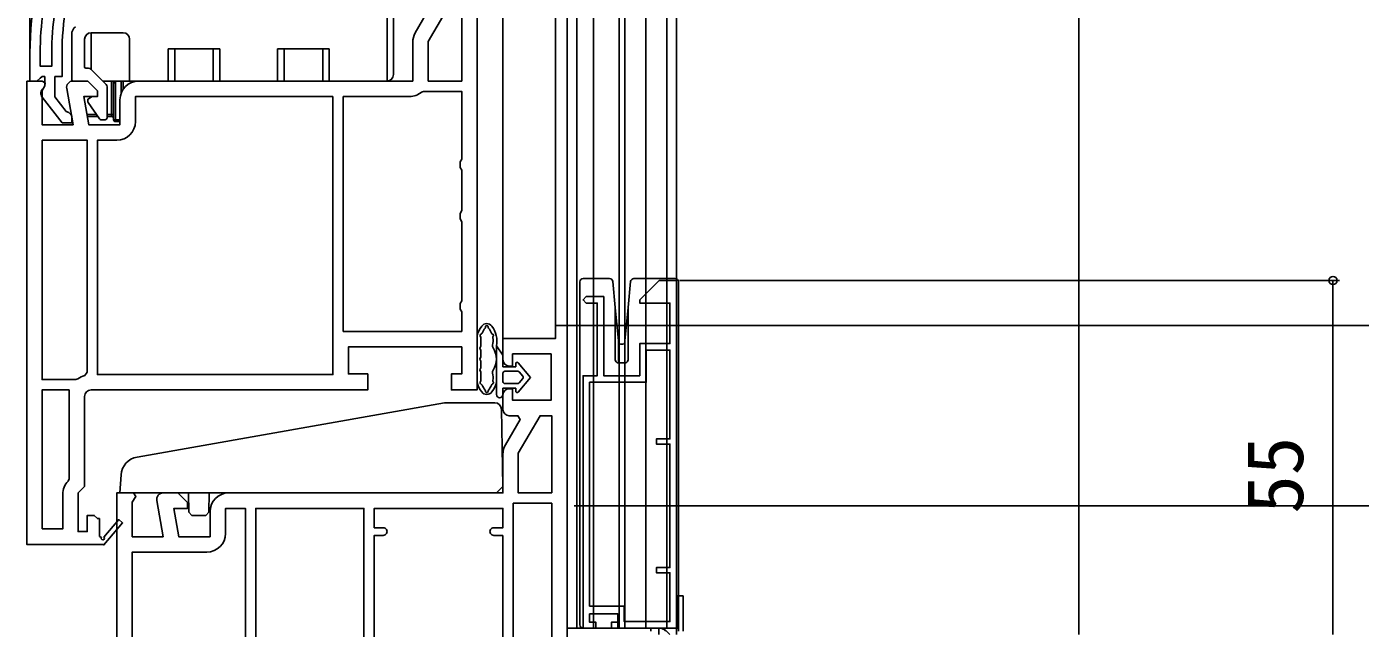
# Model space of a CAD drawing. Units: millimetres, scale not verified. Extents: x -525 to 525, y -783 to 779.
# Drawn here: x -324 to -116.7, y 42.3 to 135.8 of the extents above; entities that cross this region are included whole.
import ezdxf
from ezdxf.enums import TextEntityAlignment as Align

# ---------------------------------------------------------------- set-up
doc = ezdxf.new("R2010")
doc.units = ezdxf.units.MM
doc.header["$LTSCALE"] = 4
for name, color, linetype in [('0-2_YKK_11', 7, 'Continuous'), ('0-3_YKK_11E', 7, 'Continuous'), ('0-4_YKK_12', 2, 'Continuous'), ('0-5_YKK_13', 4, 'Continuous'), ('0-7_YKK_D', 6, 'Continuous'), ('0-9_YSS_K', 3, 'Continuous')]:
    doc.layers.add(name, color=color, linetype=linetype)
doc.styles.add('ＭＳ ゴシック', font='')
doc.styles.get('ＭＳ ゴシック').set_extended_font_data('MS Gothic')

msp = doc.modelspace()

# ---------------------------------------------------------------- linework, layer by layer
at = {"layer": '0-2_YKK_11'}
for p, q in [((-264.5, 124.9), (-274.8, 124.9)), ((-250, 78.5), (-250, 76.3)), ((-251.4, 56.7), (-250, 56.7))]:
    msp.add_line(p, q, dxfattribs=at)
for points in [[(-255, 151.3), (-264.71, 151.3), (-268.905, 154.252), (-269.423, 153.661), (-264.5, 148.3), (-264.5, 142.835), (-268.412, 145.456), (-268.916, 144.851), (-263.513, 139.3), (-261.655, 139.3), (-261.327, 138.733), (-263.611, 134.777)], [(-314, 79.301), (-271, 79.3), (-271, 81.8), (-274, 81.8), (-274, 86), (-256.4, 86), (-256.4, 81.8), (-258, 81.8), (-258, 79.3), (-254, 79.3), (-254, 150.3)], [(-256.4, 127.3), (-256.4, 148.9), (-261.6, 148.9), (-261.6, 142.113), (-261.213, 141.626)], [(-259.355, 137.35), (-261.6, 133.461), (-261.6, 127.3), (-256.4, 127.3)], [(-264, 133.327), (-264, 127.3), (-306.6, 127.3)], [(-323.5, 131.667), (-323.5, 127.3), (-322.4, 127.3), (-321.904, 127.737), (-321.606, 128), (-321.2, 128), (-321.2, 126.6), (-321.4, 126.2)], [(-320.1, 131.667), (-320.1, 129.6), (-321.9, 129.6), (-321.9, 131.667)], [(-321.587, 124.783), (-318.475, 120.8), (-317, 120.8), (-317, 121.901), (-317.475, 122.4), (-317.845, 122.592), (-319.6, 124.838), (-319.6, 128), (-318.5, 128), (-318.5, 131.667)], [(-324, 127.3), (-324, 55.3), (-312.134, 55.3), (-312, 55.223), (-309.095, 58.641), (-309.705, 59.159), (-312.016, 56.44)], [(-317.785, 126.127), (-316.793, 120.5), (-321.6, 120.5), (-321.6, 125.857), (-321.176, 126.535), (-321.142, 127), (-321.6, 127.3), (-322.5, 127.3), (-324, 127.3)], [(-309.5, 124.4), (-309.5, 120.5), (-314.356, 120.5), (-315.132, 124.9), (-313, 124.9), (-313, 125.8), (-314.5, 127.3), (-316.8, 127.3)], [(-276.4, 124.9), (-276.4, 81.7), (-313, 81.7), (-313, 118.1), (-310, 118.1)], [(-307.1, 121), (-307.1, 124.9), (-276.4, 124.9)], [(-274.8, 124.9), (-274.8, 88.4), (-256.4, 88.4), (-256.4, 91.434), (-256.65, 91.867), (-256.65, 92.733), (-256.4, 93.166), (-256.4, 105.434), (-256.65, 105.867), (-256.65, 106.733), (-256.4, 107.166), (-256.4, 113.434), (-256.65, 113.867), (-256.65, 114.733), (-256.4, 115.166), (-256.4, 125.7), (-262.309, 125.7), (-262.631, 125.583)], [(-321.6, 118.1), (-321.6, 80.9), (-316.367, 80.9), (-316.064, 81.003)], [(-314.959, 81.563), (-314.6, 82.042), (-314.6, 118.1), (-321.6, 118.1)], [(-240, 25.3), (-240, 89.3), (-241.8, 89.3), (-241.8, 87.3), (-250, 87.3), (-250, 84)], [(-249, 83), (-248.5, 83), (-248.5, 84.9), (-242.5, 84.9), (-242.5, 77.7), (-248.5, 77.7), (-248.5, 79.5), (-249, 79.5)], [(-321.6, 57.7), (-321.6, 79.3), (-317.4, 79.301), (-317.4, 65.501), (-317.547, 65.147)], [(-312.394, 56.374), (-312.7, 56.551), (-312.7, 59.3), (-313, 59.3), (-313.5, 59.8), (-314.6, 59.8), (-314.6, 57.3), (-316, 57.3), (-316, 63.3), (-315, 64.3), (-315, 78.301)], [(-249, 75.3), (-247.655, 75.3), (-247.327, 74.733), (-249.611, 70.777)], [(-250, 69.327), (-250, 63.3), (-292.6, 63.3)], [(-303.785, 62.126), (-302.793, 56.5), (-307.6, 56.5), (-307.6, 61.856), (-307.058, 62.724), (-307.377, 63.3), (-310, 63.3), (-310, 35.658), (-354.052, 33.35)], [(-318.4, 63.093), (-318.4, 57.701), (-321.6, 57.7)], [(-295.5, 60.4), (-295.5, 56.5), (-300.356, 56.5), (-301.132, 60.9), (-299, 60.9), (-299, 61.8), (-300.5, 63.3), (-302.8, 63.3)], [(-290, 23.7), (-290, 60.9), (-293.1, 60.9), (-293.1, 57)], [(-268.6, 57.9), (-270, 57.9), (-270, 60.9), (-250, 60.9), (-250, 57.9), (-251.4, 57.9)], [(-250, 56.7), (-250, 23.7), (-270, 23.7), (-270, 56.7), (-268.6, 56.7)], [(-296, 54.1), (-307.6, 54.1), (-307.6, 36.533)]]:
    msp.add_lwpolyline(points, dxfattribs=at)
for points in [[(-242.4, 63.3), (-242.4, 75.3), (-244.229, 75.3), (-247.6, 69.461), (-247.6, 63.3)], [(-271.6, 23.7), (-271.6, 60.9), (-288.4, 60.9), (-288.4, 23.7)], [(-248.4, 61.7), (-248.4, 23.7), (-242.4, 23.7), (-242.4, 61.7)]]:
    msp.add_lwpolyline(points, close=True, dxfattribs=at)
for centre, radius, start, end in [((-277.5, 131.667), 46, 155.13402, 179.99999), ((-277.5, 131.667), 41, 160.01112, 180.00001), ((-277.5, 131.667), 44.4, 163.13981, 180.00001), ((-277.5, 131.667), 42.6, 162.81723, 180.00001), ((-261.1, 133.327), 2.9, 150.00001, 180.00002), ((-316.8, 126.3), 1, 90, 189.99998), ((-306.6, 124.4), 2.9, 90.00001, 179.99999), ((-320.8, 125.4), 1, 126.86989, 218.08672), ((-264.5, 127.8), 2.9, 269.99998, 310.11918), ((-310, 121), 2.9, 270.00001, 359.99999), ((-249, 84), 1, 180.00001, 269.99999), ((-314, 78.301), 3.4, 106.3827, 127.37008), ((-314, 78.301), 1, 90.00001, 179.99999), ((-249, 78.5), 1, 90.00001, 179.99999), ((-249, 76.3), 1, 180.00001, 269.99999), ((-247.1, 69.327), 2.9, 150.00001, 180.00002), ((-315.5, 63.093), 2.9, 134.90088, 179.99999), ((-302.8, 62.3), 1, 90, 189.99998), ((-292.6, 60.4), 2.9, 90.00001, 179.99999), ((-312.178, 56.249), 0.25, 149.99997, 49.64296), ((-296, 57), 2.9, 270.00001, 359.99999), ((-268.6, 57.3), 0.6, 269.99999, 90.00001), ((-251.4, 57.3), 0.6, 89.99999, 270.00001)]:
    msp.add_arc(centre, radius, start, end, dxfattribs=at)
at = {"layer": '0-3_YKK_11E'}
msp.add_lwpolyline([(-224.031, 41.3), (-225.031, 42.3), (-233.131, 42.3), (-233.131, 43.2), (-232.131, 43.2), (-232.131, 44.5), (-236.531, 44.5), (-236.531, 43.2), (-235.531, 43.2), (-235.531, 42.3), (-237.531, 42.3), (-237.531, 81.5), (-235.331, 81.5), (-235.331, 92.8), (-237.031, 92.8), (-237.531, 93.3), (-237.031, 93.8), (-234.331, 93.8), (-234.331, 81.5), (-228.731, 81.5), (-228.731, 86.5), (-224.031, 86.5), (-224.031, 92.8), (-228.731, 92.8), (-228.731, 93.3), (-225.731, 96.3), (-223.031, 96.3), (-223.031, 41.3)], dxfattribs=at)
msp.add_lwpolyline([(-236.531, 45.7), (-236.531, 80.5), (-227.731, 80.5), (-227.731, 85.5), (-224.031, 85.5), (-224.031, 71.7), (-226.131, 71.7), (-226.131, 70.9), (-224.031, 70.9), (-224.031, 51.7), (-226.131, 51.7), (-226.131, 50.9), (-224.031, 50.9), (-224.031, 43.3), (-231.131, 43.3), (-231.131, 45.7)], close=True, dxfattribs=at)
at = {"layer": '0-4_YKK_12'}
for p, q in [((-323.505, 207.57), (-323.505, 127.3)), ((-250, 207.57), (-250, 86.8)), ((-241.8, 88.8), (-241.8, 207.57)), ((-240, 207.57), (-240, 88.501)), ((-238.5, 207.57), (-238.5, 42.3)), ((-235.9, 207.57), (-235.9, 42.3)), ((-231.95, 207.57), (-231.95, 42.3)), ((-231.05, 207.57), (-231.05, 42.3)), ((-227.8, 207.57), (-227.8, 42.3)), ((-224.5, 207.57), (-224.5, 42.3)), ((-223.002, 207.57), (-223, 42.3)), ((-223, 42.3), (-240, 42.3))]:
    msp.add_line(p, q, dxfattribs=at)
at = {"layer": '0-5_YKK_13'}
for p, q in [((-268, 127.3), (-268, 137.3)), ((-267, 137.3), (-267, 128.3)), ((-314, 134.8), (-309, 134.8)), ((-314, 129.129), (-314, 134.8)), ((-317, 134.579), (-317, 127.5)), ((-315, 129.5), (-315, 133.8)), ((-308, 133.8), (-308, 127.3)), ((-294, 132.3), (-302, 132.3)), ((-302, 127.3), (-302, 132.3)), ((-295, 127.3), (-295, 132.3)), ((-294, 132.3), (-294, 127.3)), ((-277, 132.3), (-285, 132.3)), ((-285, 127.3), (-285, 132.3)), ((-278, 127.3), (-278, 132.3)), ((-277, 132.3), (-277, 127.3)), ((-314.379, 129.3), (-314.8, 129.3)), ((-311.646, 126.775), (-314.025, 129.154)), ((-317, 127.28), (-317, 127.3)), ((-316.8, 127.3), (-317, 127.3)), ((-316.8, 127.3), (-315.207, 127.3)), ((-312.172, 127.3), (-308, 127.3)), ((-310.5, 121.3), (-310.5, 127)), ((-310.5, 127), (-310.2, 127)), ((-310.2, 127), (-310.2, 121.3)), ((-309.3, 125.459), (-309.3, 127.3)), ((-309, 127.3), (-309, 126.028)), ((-308, 127.3), (-302, 127.3)), ((-294, 127.3), (-295, 127.3)), ((-294, 127.3), (-285, 127.3)), ((-277, 127.3), (-278, 127.3)), ((-277, 127.3), (-268, 127.3)), ((-314.5, 124.385), (-314.5, 124.063)), ((-313.807, 124.9), (-314.4, 124.558)), ((-311.5, 121.6), (-311.5, 126.422)), ((-314.464, 123.949), (-312.699, 121.428)), ((-314.638, 122.1), (-313.17, 122.1)), ((-312.96, 121.8), (-314.585, 121.8)), ((-312.453, 121.3), (-311.8, 121.3)), ((-311.5, 122.1), (-310.8, 122.1)), ((-310.8, 121.8), (-311.5, 121.8)), ((-310.8, 122.1), (-310.8, 121.8)), ((-310.2, 121.3), (-309.5, 121.3)), ((-309.5, 121), (-310.2, 121)), ((-238.031, 96.1), (-238.031, 42.8)), ((-237.43, 96.6), (-237.531, 96.6)), ((-234.831, 96.6), (-237.43, 96.6)), ((-233.903, 96.6), (-234.831, 96.6)), ((-233.417, 96.6), (-233.903, 96.6)), ((-232.531, 92.112), (-232.919, 96.148)), ((-230.142, 96.148), (-230.531, 92.112)), ((-229.219, 96.6), (-229.644, 96.6)), ((-225.498, 96.6), (-229.219, 96.6)), ((-225.431, 96.6), (-225.498, 96.6)), ((-225.498, 96.595), (-225.498, 96.6)), ((-223.232, 96.6), (-225.431, 96.6)), ((-222.731, 96.1), (-222.731, 41.8)), ((-232.531, 84), (-232.531, 92.112)), ((-230.531, 92.112), (-231.031, 86.919)), ((-230.531, 92.112), (-230.531, 84)), ((-254, 87.591), (-254, 80.609)), ((-253.4, 87.312), (-253.4, 86.309)), ((-253.4, 85.251), (-253.4, 84.629)), ((-251, 78.599), (-251, 86.149)), ((-251, 86.149), (-250, 84.7)), ((-232.031, 86.919), (-232.007, 86.671)), ((-231.708, 86.4), (-231.353, 86.4)), ((-231.055, 86.671), (-231.031, 86.919)), ((-231.031, 86.919), (-231.031, 83.5)), ((-253.4, 83.571), (-253.4, 82.949)), ((-250, 84.7), (-250, 82.9)), ((-248, 82.9), (-248, 83.398)), ((-247.644, 83.529), (-245.7, 81.25)), ((-231.031, 83.5), (-232.031, 83.5)), ((-253.4, 81.891), (-253.4, 80.888)), ((-250, 82.9), (-248, 82.9)), ((-250, 81.9), (-250, 80.6)), ((-247.7, 82.2), (-249.7, 82.2)), ((-245.7, 81.25), (-247.644, 78.971)), ((-246.918, 81.445), (-247.472, 82.095)), ((-247.472, 80.405), (-246.918, 81.055)), ((-250, 79.6), (-250, 78.6)), ((-248, 79.6), (-250, 79.6)), ((-249.7, 80.3), (-247.7, 80.3)), ((-248, 79.102), (-248, 79.6)), ((-306.856, 68.862), (-259.086, 77.285)), ((-258.913, 77.3), (-251.227, 77.3)), ((-309.5, 63.3), (-309.329, 66.09)), ((-308.502, 63.3), (-309.5, 63.3)), ((-308.502, 63.3), (-298.85, 63.3)), ((-295.65, 63.3), (-298.85, 63.3)), ((-298.824, 60.3), (-298.85, 63.3)), ((-295.676, 60.3), (-295.65, 63.3)), ((-295.65, 63.3), (-250.999, 63.3)), ((-250.983, 63.3), (-250.999, 63.3)), ((-298.824, 60.3), (-298.315, 59.8)), ((-296.185, 59.8), (-295.676, 60.3)), ((-296.185, 59.8), (-298.315, 59.8)), ((-223, 47.3), (-222, 47.3)), ((-222.8, 47.3), (-222.8, 42.3)), ((-222, 47.3), (-222, 41.8)), ((-236.433, 44.509), (-236.431, 44.5)), ((-227.6, 42.3), (-240, 42.3)), ((-240, 42.3), (-240, 41.8)), ((-237.531, 42.3), (-237.426, 42.3)), ((-237.426, 42.3), (-237.168, 42.3)), ((-237.168, 42.3), (-237.031, 42.3)), ((-231.631, 42.3), (-225.232, 42.3)), ((-227.031, 42.3), (-227.031, 41.8)), ((-225.756, 42.3), (-225.756, 41.3)), ((-225.336, 42.3), (-225.152, 42.115)), ((-224.731, 41.8), (-225.232, 42.3)), ((-222.8, 42.3), (-224.7, 42.3))]:
    msp.add_line(p, q, dxfattribs=at)
for points in [[(-301, 132.3), (-301, 127.3), (-302, 127.3)], [(-284, 132.3), (-284, 127.3), (-285, 127.3)], [(-310.5, 122.1), (-310.8, 122.1), (-310.8, 127.3)], [(-310.2, 121), (-310.2, 121.3), (-310.5, 121.3)], [(-232.031, 83.5), (-232.031, 86.919), (-232.531, 92.112)], [(-250.227, 76.317), (-250.017, 64.3), (-250.983, 63.3)], [(-232.131, 44.2), (-232.131, 42.3), (-231.631, 42.3)]]:
    msp.add_lwpolyline(points, dxfattribs=at)
for centre, radius, start, end in [((-315.5, 134.579), 1.5, 128.65981, 180), ((-314, 133.8), 1, 90, 180), ((-309, 133.8), 1, 0, 90), ((-314.8, 129.5), 0.2, 180, 270), ((-314.379, 128.8), 0.5, 45, 90), ((-316.8, 127.5), 0.2, 180, 270), ((-312, 126.422), 0.5, 0, 45), ((-310.8, 127), 0.3, 0, 90), ((-310.8, 127), 0.6, 0, 30), ((-268, 128.3), 1, 270, 0), ((-314.3, 124.385), 0.2, 120, 180), ((-314.3, 124.063), 0.2, 180, 215), ((-312.453, 121.6), 0.3, 215, 270), ((-311.8, 121.6), 0.3, 270, 0), ((-310.8, 121.5), 0.3, 0, 90), ((-310.2, 121.3), 0.3, 180, 270), ((-233.417, 96.1), 0.5, 5.5, 90), ((-229.644, 96.1), 0.5, 90, 174.5), ((-223.231, 96.099), 0.5, 0.03924, 89.96081), ((-250.275, 86.901), 3.8, 142.61723, 167.56011), ((-252.5, 88.601), 1, 37.38277, 142.61723), ((-252.5, 89.101), 0.2, 359.61392, 180.38608), ((-254.725, 86.901), 3.8, 348.58793, 37.38277), ((-253.4, 87.591), 0.6, 167.56011, 180), ((-253.352, 87.781), 0.2, 107.41595, 215.894), ((-254, 87.312), 0.6, 0, 35.894), ((-253.502, 88.258), 0.3, 287.41595, 337.1967), ((-250.275, 86.901), 3.2, 141.12633, 157.1967), ((-253, 89.098), 0.3, 321.12633, 0.38608), ((-252, 89.098), 0.3, 179.61392, 218.87367), ((-254.725, 86.901), 3.2, 22.8033, 38.87367), ((-251.498, 88.258), 0.3, 202.8033, 252.58405), ((-251.648, 87.781), 0.2, 319.31807, 72.58405), ((-254.725, 86.901), 3.2, 348.58793, 9.09882), ((-251.269, 87.455), 0.3, 139.31807, 189.09882), ((-253.4, 85.78), 0.2, 138.59038, 221.40962), ((-254, 86.309), 0.6, 318.59038, 0), ((-254, 85.251), 0.6, 0, 41.40962), ((-251, 86.149), 0.6, 168.58793, 212.63687), ((-254.2, 84.1), 3.2, 327.36313, 32.63687), ((-231.708, 86.7), 0.3, 185.5, 270), ((-231.353, 86.7), 0.3, 270, 354.5), ((-253.4, 84.1), 0.2, 138.59038, 221.40962), ((-254, 84.629), 0.6, 318.59038, 0), ((-254, 83.571), 0.6, 0, 41.40962), ((-254, 82.949), 0.6, 318.59038, 0), ((-247.798, 83.398), 0.202, 40.46378, 179.99997), ((-232.031, 84), 0.5, 180, 270), ((-231.031, 84), 0.5, 270, 0), ((-253.4, 82.42), 0.2, 138.59038, 221.40962), ((-254, 81.891), 0.6, 360, 41.40962), ((-254, 80.888), 0.6, 324.10601, 0), ((-251, 82.051), 0.6, 147.36313, 191.41207), ((-254.725, 81.299), 3.2, 350.90118, 11.41207), ((-249.7, 81.9), 0.3, 90, 180), ((-247.7, 81.9), 0.3, 40.46381, 90), ((-247.146, 81.25), 0.3, 319.53619, 40.46381), ((-253.4, 80.609), 0.6, 180, 192.43988), ((-250.275, 81.299), 3.8, 192.43988, 217.38277), ((-253.352, 80.419), 0.2, 144.10601, 252.58405), ((-253.502, 79.942), 0.3, 22.8033, 72.58405), ((-252.5, 79.599), 1, 217.38277, 322.61723), ((-250.275, 81.299), 3.2, 202.8033, 218.87366), ((-253, 79.102), 0.3, 359.61388, 38.87366), ((-252.5, 79.099), 0.2, 179.61388, 0.38607), ((-252, 79.102), 0.3, 141.12633, 180.38607), ((-254.725, 81.299), 3.2, 321.12633, 337.1967), ((-251.498, 79.942), 0.3, 107.41595, 157.1967), ((-254.725, 81.299), 3.8, 322.61723, 348.58793), ((-251.648, 80.419), 0.2, 287.41595, 40.68192), ((-251.269, 80.745), 0.3, 170.90118, 220.68192), ((-249.7, 80.6), 0.3, 180, 270), ((-247.798, 79.102), 0.202, 180, 319.53619), ((-247.7, 80.6), 0.3, 270, 319.53619), ((-258.913, 76.3), 1, 90, 100), ((-251.227, 76.3), 1, 1, 90), ((-250.5, 78.599), 0.5, 180.11462, 359.88538), ((-250.5, 78.6), 0.5, 359.88533, 359.99998), ((-306.335, 65.907), 3, 100, 176.5)]:
    msp.add_arc(centre, radius, start, end, dxfattribs=at)
for centre, major_axis, ratio, start_param, end_param in [((-237.531, 96.1), (0.5, 0), 0.999962, 1.5707963, 3.1415927), ((-223.232, 96.1), (-0.527, 0), 0.948965, 4.7110867, 4.712389), ((-237.531, 42.8), (-0.5, 0), 0.999962, 6.2831853, 7.8539816), ((-237.426, 42.8), (-0.5, 0), 0.999962, 1.5620697, 1.5707963)]:
    msp.add_ellipse(centre, major_axis=major_axis, ratio=ratio, start_param=start_param, end_param=end_param, dxfattribs=at)
at = {"layer": '0-7_YKK_D'}
for p, q in [((-222.531, 96.3), (-120, 96.3)), ((-121, 41.3), (-121, 96.3)), ((-240.5, 89.3), (-58, 89.3)), ((-239.5, 89.3), (-38, 89.3)), ((-239.5, 89.3), (-38, 89.3)), ((-238.9, 61.3), (-18, 61.3)), ((-222, 61.3), (-38, 61.3)), ((-221, 61.3), (-18, 61.3))]:
    msp.add_line(p, q, dxfattribs=at)
msp.add_circle((-121, 96.3), 0.637, dxfattribs=at)
at = {"layer": '0-9_YSS_K'}
msp.add_line((-160.5, 206.604), (-160.5, 41.3), dxfattribs=at)

# ---------------------------------------------------------------- texts
at = {"layer": '0-7_YKK_D', "style": 'ＭＳ ゴシック'}
msp.add_text('55', height=8.798, rotation=90, dxfattribs=at).set_placement((-123, 60.073), align=Align.BOTTOM_LEFT)

doc.saveas('drawing.dxf')
